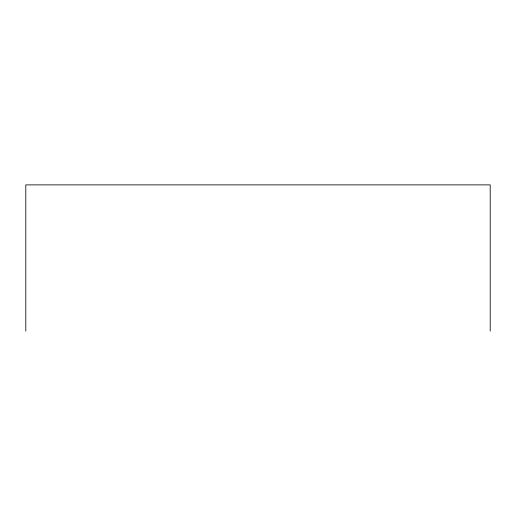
<?xml version="1.0" encoding="UTF-8"?>
<svg xmlns="http://www.w3.org/2000/svg" width="516" height="516" viewBox="0 0 516 516"><rect width="100%" height="100%" fill="white"/><g stroke="black" fill="none" stroke-linecap="round" stroke-linejoin="round"><path stroke-width="0.77" d="M490.2 331.117L490.2 184.883L25.8 184.883L25.8 331.117"/></g></svg>
